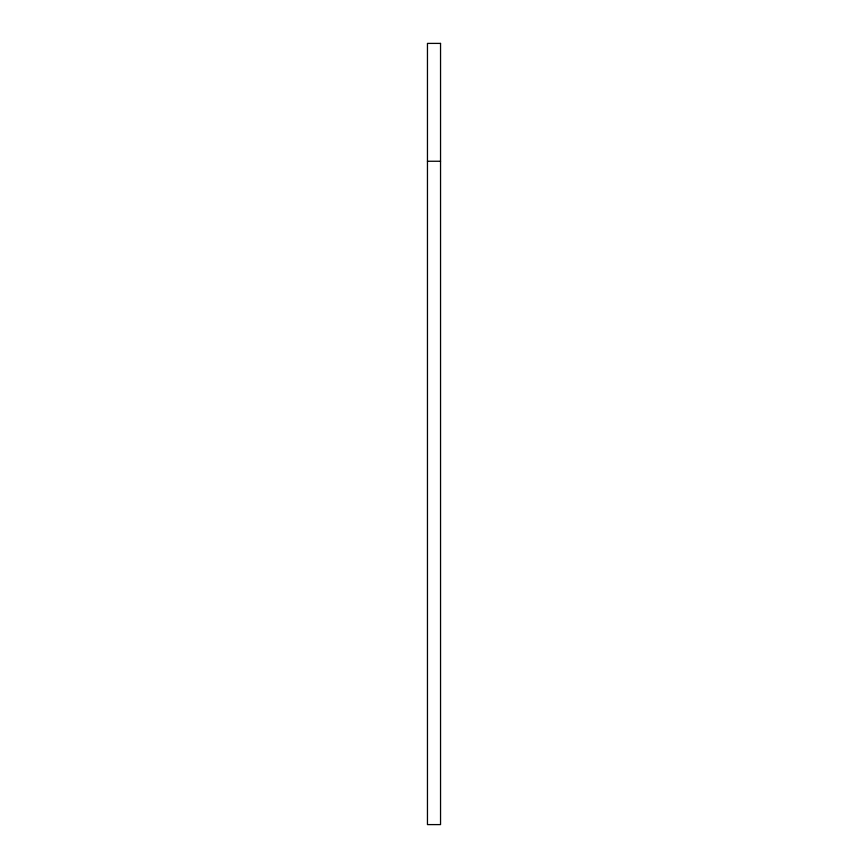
<?xml version="1.0" encoding="UTF-8"?>
<svg xmlns="http://www.w3.org/2000/svg" width="868" height="868" viewBox="0 0 868 868"><rect width="100%" height="100%" fill="white"/><g stroke="black" fill="none" stroke-linecap="round" stroke-linejoin="round"><path stroke-width="1.3" d="M427.457 161.253L440.543 161.253M440.543 43.4L427.457 43.4L427.457 824.6L440.543 824.6L440.543 43.4"/></g></svg>
